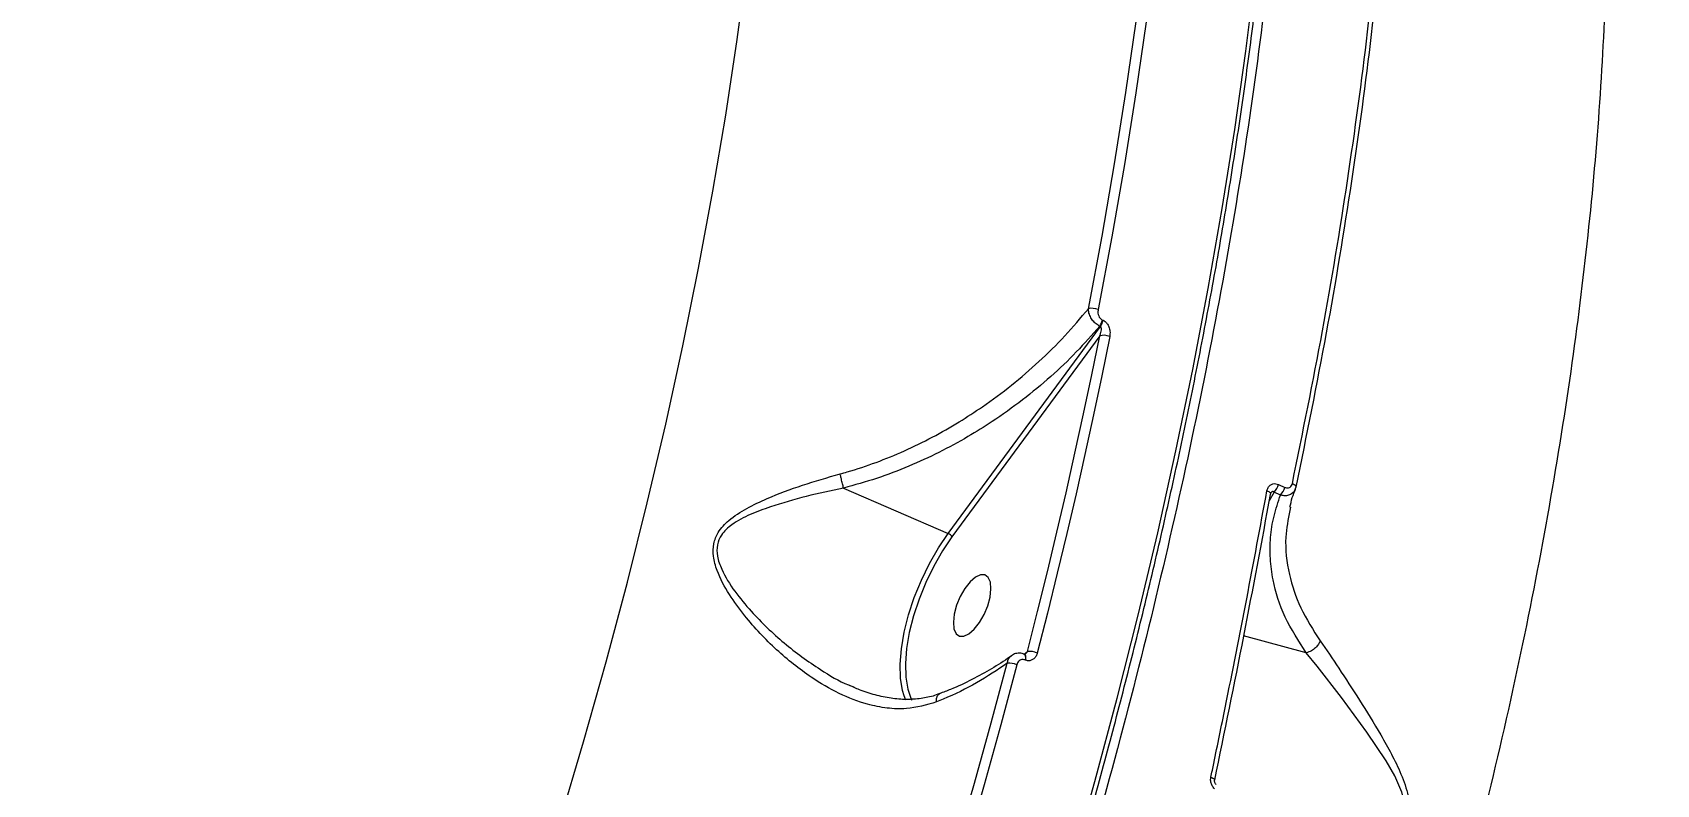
# Model space of a CAD drawing. Header units: millimetres. Extents: x -6523 to 7556, y -5559 to 6101.
# Drawn here: x 2749.7 to 2969.2, y -2150 to -2048.3 of the extents above; entities that cross this region are included whole.
import ezdxf

# ---------------------------------------------------------------- set-up
doc = ezdxf.new("R2010")
doc.units = ezdxf.units.MM
for name, color, linetype in [('DIKOM_ОБЪЕКТ', 7, 'Continuous'), ('DIKOM_РАЗМЕР_ЗОНА', 7, 'Continuous'), ('DIKOM_РАЗМЕР_ОБЪЕКТА', 7, 'Continuous')]:
    doc.layers.add(name, color=color, linetype=linetype)
doc.styles.add('style1', font='arial.ttf', dxfattribs={"width": 0.8})
doc.dimstyles.new('1-50', dxfattribs={"dimtxt": 300, "dimasz": 200, "dimexe": 100, "dimexo": 0, "dimgap": 100, "dimtad": 1, "dimtxsty": 'style1', "dimcen": 200, "dimclrd": 7, "dimclre": 7, "dimclrt": 7, "dimadec": 1, "dimazin": 2, "dimtfac": 1, "dimtmove": 0, "dimatfit": 2, "dimfxl": 0, "dimlwd": 25, "dimlwe": 18, "dimarcsym": 0})

# ---------------------------------------------------------------- blocks, each defined once
blk = doc.blocks.new('*D10')
at = {"layer": 'Defpoints', "color": 0, "transparency": 16777216}
for p in [(-1823.23, 4314.24), (3842.01, -3170.82), (6537.88, -3170.82)]:
    blk.add_point(p, dxfattribs=at)
at = {"layer": 'DIKOM_РАЗМЕР_ОБЪЕКТА', "color": 7, "lineweight": 18, "transparency": 16777216}
for p, q in [((-1823.23, 4314.24), (6637.88, 4314.24)), ((3842.01, -3170.82), (6637.88, -3170.82))]:
    blk.add_line(p, q, dxfattribs=at)
at = {"layer": 'DIKOM_РАЗМЕР_ОБЪЕКТА', "color": 7, "lineweight": 25, "transparency": 16777216}
blk.add_line((6537.88, 3914.24), (6537.88, -2770.82), dxfattribs=at)
at = {"layer": 'DIKOM_РАЗМЕР_ОБЪЕКТА', "color": 7, "transparency": 16777216}
for points in [[(6471.22, 3914.24), (6604.55, 3914.24), (6537.88, 4314.24)], [(6471.22, -2770.82), (6604.55, -2770.82), (6537.88, -3170.82)]]:
    blk.add_solid(points, dxfattribs=at)
at = {"layer": 'DIKOM_РАЗМЕР_ОБЪЕКТА', "color": 7, "transparency": 16777216, "insert": (6304.71, 207.11), "char_height": 300, "attachment_point": 5, "rotation": 90, "style": 'style1'}
blk.add_mtext('7500', dxfattribs=at)
blk = doc.blocks.new('*D11')
at = {"layer": 'Defpoints', "color": 0, "transparency": 16777216}
for p in [(-5022.71, -299.32), (4115.33, -1753.09), (4115.33, -4391.39)]:
    blk.add_point(p, dxfattribs=at)
at = {"layer": 'DIKOM_РАЗМЕР_ОБЪЕКТА', "color": 7, "lineweight": 18, "transparency": 16777216}
for p, q in [((-5022.71, -299.32), (-5022.71, -4491.39)), ((4115.33, -1753.09), (4115.33, -4491.39))]:
    blk.add_line(p, q, dxfattribs=at)
at = {"layer": 'DIKOM_РАЗМЕР_ОБЪЕКТА', "color": 7, "lineweight": 25, "transparency": 16777216}
blk.add_line((-4622.71, -4391.39), (3715.33, -4391.39), dxfattribs=at)
at = {"layer": 'DIKOM_РАЗМЕР_ОБЪЕКТА', "color": 7, "transparency": 16777216}
for points in [[(-4622.71, -4324.73), (-4622.71, -4458.06), (-5022.71, -4391.39)], [(3715.33, -4324.73), (3715.33, -4458.06), (4115.33, -4391.39)]]:
    blk.add_solid(points, dxfattribs=at)
at = {"layer": 'DIKOM_РАЗМЕР_ОБЪЕКТА', "color": 7, "transparency": 16777216, "insert": (-175.12, -4158.22), "char_height": 300, "attachment_point": 5, "style": 'style1'}
blk.add_mtext('9150', dxfattribs=at)
blk = doc.blocks.new('*D12')
at = {"layer": 'Defpoints', "color": 0, "transparency": 16777216}
for p in [(-6522.71, -395.62), (6102.86, -1877.31), (6102.86, -5458.89)]:
    blk.add_point(p, dxfattribs=at)
at = {"layer": 'DIKOM_РАЗМЕР_ЗОНА', "color": 7, "lineweight": 18, "transparency": 16777216}
for p, q in [((-6522.71, -395.62), (-6522.71, -5558.89)), ((6102.86, -1877.31), (6102.86, -5558.89))]:
    blk.add_line(p, q, dxfattribs=at)
at = {"layer": 'DIKOM_РАЗМЕР_ЗОНА', "color": 7, "lineweight": 25, "transparency": 16777216}
blk.add_line((-6122.71, -5458.89), (5702.86, -5458.89), dxfattribs=at)
at = {"layer": 'DIKOM_РАЗМЕР_ЗОНА', "color": 7, "transparency": 16777216}
for points in [[(-6122.71, -5392.23), (-6122.71, -5525.56), (-6522.71, -5458.89)], [(5702.86, -5392.23), (5702.86, -5525.56), (6102.86, -5458.89)]]:
    blk.add_solid(points, dxfattribs=at)
at = {"layer": 'DIKOM_РАЗМЕР_ЗОНА', "color": 7, "transparency": 16777216, "insert": (78.38, -5225.72), "char_height": 300, "attachment_point": 5, "style": 'style1'}
blk.add_mtext('12600', dxfattribs=at)
blk = doc.blocks.new('*D13')
at = {"layer": 'Defpoints', "color": 0, "transparency": 16777216}
for p in [(-2358.18, 6101.03), (4341.71, -4605.15), (7455.88, -4605.15)]:
    blk.add_point(p, dxfattribs=at)
at = {"layer": 'DIKOM_РАЗМЕР_ЗОНА', "color": 7, "lineweight": 18, "transparency": 16777216}
for p, q in [((-2358.18, 6101.03), (7555.88, 6101.03)), ((4341.71, -4605.15), (7555.88, -4605.15))]:
    blk.add_line(p, q, dxfattribs=at)
at = {"layer": 'DIKOM_РАЗМЕР_ЗОНА', "color": 7, "lineweight": 25, "transparency": 16777216}
blk.add_line((7455.88, 5701.03), (7455.88, -4205.15), dxfattribs=at)
at = {"layer": 'DIKOM_РАЗМЕР_ЗОНА', "color": 7, "transparency": 16777216}
for points in [[(7389.22, 5701.03), (7522.55, 5701.03), (7455.88, 6101.03)], [(7389.22, -4205.15), (7522.55, -4205.15), (7455.88, -4605.15)]]:
    blk.add_solid(points, dxfattribs=at)
at = {"layer": 'DIKOM_РАЗМЕР_ЗОНА', "color": 7, "transparency": 16777216, "insert": (7222.71, 375.61), "char_height": 300, "attachment_point": 5, "rotation": 90, "style": 'style1'}
blk.add_mtext('10700', dxfattribs=at)

msp = doc.modelspace()

# ---------------------------------------------------------------- linework, layer by layer
at = {"layer": 'DIKOM_ОБЪЕКТ', "color": 7, "linetype": 'Continuous', "lineweight": 15}
for p, q in [((2894.323, -2087.145), (2894.409, -2087.182)), ((2873.496, -2116.008), (2894.044, -2088.015)), ((2893.955, -2089.284), (2873.994, -2116.477)), ((2894.044, -2088.015), (2893.959, -2087.978)), ((2918.121, -2109.392), (2918.974, -2109.777)), ((2859.334, -2109.875), (2873.496, -2116.008)), ((2917.544, -2110.43), (2916.848, -2111.602)), ((2918.4, -2110.815), (2917.544, -2110.43)), ((2920.473, -2109.755), (2920.379, -2109.988)), ((2919.725, -2112.439), (2919.655, -2112.902)), ((2921.867, -2132.15), (2913.399, -2129.839)), ((2883.728, -2132.358), (2884.182, -2131.98)), ((2883.783, -2132.366), (2883.756, -2132.355)), ((2883.897, -2133.14), (2883.87, -2133.128)), ((2860.201, -2136.566), (2860.711, -2136.757)), ((2867.757, -2138.566), (2867.527, -2137.976))]:
    msp.add_line(p, q, dxfattribs=at)
at = {"layer": 'DIKOM_ОБЪЕКТ', "color": 7, "linetype": 'Continuous', "lineweight": 15, "flags": 128}
for points in [[(2892.422, -2085.621), (2894.272, -2075.784), (2895.967, -2066.028), (2897.504, -2056.359), (2898.882, -2046.785), (2900.102, -2037.311), (2901.161, -2027.944), (2902.059, -2018.691), (2902.796, -2009.558)], [(2904.14, -2009.508), (2903.401, -2018.662), (2902.501, -2027.936), (2901.439, -2037.323), (2900.217, -2046.818), (2898.835, -2056.414), (2897.295, -2066.104), (2895.597, -2075.881), (2893.743, -2085.74)], [(2789.233, -2241.742), (2793.747, -2231.003), (2798.112, -2220.216), (2802.325, -2209.39), (2806.382, -2198.535), (2810.279, -2187.662), (2814.013, -2176.781), (2817.58, -2165.901), (2820.976, -2155.034), (2824.199, -2144.188), (2827.246, -2133.375), (2830.113, -2122.603), (2832.798, -2111.884), (2835.299, -2101.227), (2837.613, -2090.642), (2839.739, -2080.139), (2841.673, -2069.728), (2843.414, -2059.418), (2844.962, -2049.219), (2846.313, -2039.141)], [(2890.131, -2160.883), (2893.319, -2149.571), (2896.329, -2138.3), (2899.158, -2127.08), (2901.803, -2115.921), (2904.263, -2104.832), (2906.536, -2093.822), (2908.619, -2082.901), (2910.51, -2072.078), (2912.209, -2061.362), (2913.714, -2050.762), (2915.023, -2040.286)], [(2884.182, -2131.98), (2885.553, -2126.59), (2886.882, -2121.213), (2888.168, -2115.85), (2889.412, -2110.502), (2890.612, -2105.17), (2891.77, -2099.856), (2892.884, -2094.56), (2893.955, -2089.284)], [(2895.316, -2089.392), (2894.242, -2094.681), (2893.125, -2099.989), (2891.965, -2105.316), (2890.762, -2110.66), (2889.515, -2116.021), (2888.225, -2121.396), (2886.894, -2126.787), (2885.52, -2132.19)], [(2920, -2109.266), (2920.124, -2109.322), (2920.233, -2109.382), (2920.326, -2109.445), (2920.399, -2109.51), (2920.451, -2109.575), (2920.481, -2109.638), (2920.488, -2109.699), (2920.473, -2109.755)], [(2916.569, -2110.243), (2916.703, -2110.299), (2916.82, -2110.361), (2916.916, -2110.426), (2916.989, -2110.492), (2917.035, -2110.558), (2917.055, -2110.622), (2917.053, -2110.662)], [(2917.053, -2110.662), (2917.047, -2110.682), (2917.011, -2110.736)], [(2867.527, -2137.976), (2867.32, -2137.263), (2867.051, -2135.594), (2866.999, -2133.69), (2867.164, -2131.597), (2867.543, -2129.364), (2868.127, -2127.042), (2868.902, -2124.686), (2869.851, -2122.351), (2870.95, -2120.092), (2872.175, -2117.961), (2873.496, -2116.008)], [(2873.994, -2116.477), (2872.713, -2118.37), (2871.525, -2120.437), (2870.459, -2122.627), (2869.539, -2124.891), (2868.788, -2127.176), (2868.221, -2129.427), (2867.854, -2131.593), (2867.694, -2133.622), (2867.744, -2135.468), (2868.005, -2137.087), (2868.469, -2138.441), (2868.517, -2138.542)], [(2877.009, -2128.959), (2877.708, -2128.06), (2878.328, -2126.976), (2878.818, -2125.793), (2879.137, -2124.608), (2879.261, -2123.516), (2879.179, -2122.607), (2878.899, -2121.953), (2878.441, -2121.608), (2877.844, -2121.599), (2877.157, -2121.928), (2876.434, -2122.568), (2875.734, -2123.466), (2875.114, -2124.551), (2874.625, -2125.734), (2874.305, -2126.919), (2874.181, -2128.011), (2874.263, -2128.92), (2874.544, -2129.574), (2875.002, -2129.919), (2875.598, -2129.927), (2876.286, -2129.598), (2877.009, -2128.959)], [(2861.671, -2198.731), (2864.453, -2190.555), (2867.149, -2182.381), (2869.759, -2174.211), (2872.28, -2166.049), (2874.712, -2157.899), (2877.053, -2149.765), (2879.303, -2141.649), (2881.46, -2133.555)], [(2883.756, -2132.355), (2883.762, -2132.358), (2883.845, -2132.43), (2883.9, -2132.551), (2883.923, -2132.715), (2883.912, -2132.911), (2883.87, -2133.128)], [(2883.781, -2132.366), (2883.789, -2132.369), (2883.872, -2132.441), (2883.927, -2132.563), (2883.95, -2132.726), (2883.94, -2132.922), (2883.897, -2133.14)], [(2914.488, -2160.609), (2915.232, -2160.836), (2919.62, -2161.177), (2924.549, -2160.656), (2928.306, -2159.778), (2932.026, -2158.216), (2934.125, -2156.607), (2934.53, -2156.099), (2935.206, -2154.577), (2935.281, -2152.956), (2934.807, -2151.004), (2933.836, -2148.817), (2932.656, -2146.765), (2930.078, -2142.901), (2926.637, -2138.205), (2923.355, -2133.98), (2921.878, -2132.153), (2921.876, -2132.15), (2921.876, -2132.15)], [(2882.757, -2133.78), (2880.594, -2141.892), (2878.34, -2150.025), (2875.993, -2158.178), (2873.556, -2166.346), (2871.029, -2174.526), (2868.414, -2182.714), (2865.712, -2190.906), (2862.923, -2199.1)], [(2908.987, -2148.991), (2909.124, -2149.043), (2909.244, -2149.098), (2909.343, -2149.153), (2909.419, -2149.208), (2909.469, -2149.262), (2909.492, -2149.312), (2909.492, -2149.343)]]:
    msp.add_lwpolyline(points, dxfattribs=at)
at = {"layer": 'DIKOM_ОБЪЕКТ', "color": 7, "linetype": 'Continuous', "lineweight": 15}
for centre, radius, start, end in [((2892.914, -2087.546), 1.987, 65.36176, 104.34266), ((2892.202, -2086.712), 2.165, 324.23554, 348.45922), ((2892.284, -2086.748), 2.169, 324.25401, 348.44075), ((2894.492, -2091.14), 1.932, 64.77995, 106.14324), ((2916.006, -2108.896), 2.172, 315.07869, 346.78526), ((2916.846, -2109.277), 2.186, 315.31098, 346.79903), ((2873.156, -2116.868), 0.925, 25.01791, 68.40045), ((2881.683, -2136.118), 2.572, 65.33183, 94.96858), ((2884.492, -2134.37), 2.411, 64.77599, 97.39415)]:
    msp.add_arc(centre, radius, start, end, dxfattribs=at)
for points, knots in [([(2877.828, -1833.975), (2877.847, -1833.993), (2880.513, -1836.47), (2885.263, -1842.479), (2892, -1852.018), (2897.99, -1862.791), (2903.306, -1874.614), (2907.928, -1887.496), (2911.852, -1901.375), (2915.062, -1916.187), (2917.541, -1931.865), (2919.273, -1948.367), (2920.243, -1965.682), (2920.463, -1983.766), (2919.938, -2002.554), (2918.675, -2021.959), (2916.674, -2041.892), (2913.939, -2062.294), (2910.457, -2083.14), (2906.249, -2104.388), (2901.336, -2125.968), (2895.74, -2147.779), (2889.487, -2169.719), (2882.591, -2191.721), (2875.05, -2213.749), (2866.89, -2235.766), (2858.14, -2257.704), (2848.844, -2279.461), (2839.044, -2300.935), (2829.243, -2321.071), (2819.525, -2339.901), (2809.967, -2357.474), (2800.091, -2374.713), (2789.941, -2391.543), (2779.61, -2407.815), (2769.124, -2423.487), (2759.624, -2437.017), (2753.562, -2445.196), (2751.091, -2448.528)], [0, 0, 0, 0, 0.0002169, 0.0300512, 0.0598378, 0.0895308, 0.1192237, 0.1490104, 0.1788447, 0.2086791, 0.2384656, 0.2681586, 0.2978513, 0.3276374, 0.3574714, 0.3873053, 0.4170915, 0.4467843, 0.476477, 0.5062637, 0.5360977, 0.565932, 0.5957182, 0.6254114, 0.655104, 0.6848907, 0.7147246, 0.7445589, 0.7743451, 0.8040381, 0.829572, 0.8552417, 0.8809418, 0.9066416, 0.9323112, 0.9574958, 0.9826808, 1, 1, 1, 1]), ([(2823.621, -2329.227), (2824.534, -2327.444), (2827.18, -2322.274), (2831.477, -2313.644), (2836.473, -2303.314), (2841.352, -2292.905), (2846.111, -2282.426), (2850.746, -2271.884), (2855.255, -2261.288), (2859.633, -2250.645), (2863.877, -2239.963), (2867.985, -2229.25), (2871.952, -2218.515), (2875.777, -2207.765), (2879.456, -2197.009), (2882.986, -2186.254), (2886.365, -2175.509), (2889.591, -2164.782), (2892.66, -2154.081), (2895.571, -2143.413), (2898.321, -2132.787), (2900.909, -2122.211), (2903.331, -2111.693), (2905.587, -2101.24), (2907.674, -2090.861), (2909.593, -2080.563), (2911.339, -2070.354), (2912.913, -2060.242), (2914.314, -2050.234), (2915.539, -2040.337), (2916.588, -2030.56), (2917.461, -2020.908), (2918.156, -2011.391), (2918.674, -2002.014), (2919.012, -1992.786), (2919.173, -1983.711), (2919.154, -1974.799), (2918.957, -1966.054), (2918.581, -1957.484), (2918.026, -1949.096), (2917.293, -1940.894), (2916.382, -1932.887), (2915.294, -1925.078), (2914.03, -1917.476), (2912.59, -1910.084), (2910.975, -1902.91), (2909.187, -1895.957), (2907.227, -1889.232), (2905.095, -1882.74), (2902.794, -1876.485), (2900.326, -1870.473), (2897.692, -1864.708), (2894.893, -1859.194), (2891.933, -1853.937), (2888.813, -1848.941), (2885.538, -1844.206), (2882.102, -1839.75), (2879.014, -1836.086), (2877.012, -1834.02), (2876.262, -1833.247)], [0, 0, 0, 0, 0.00937444, 0.02718625, 0.04499818, 0.06281039, 0.08062225, 0.09843409, 0.11624579, 0.13405768, 0.15186979, 0.16968175, 0.1874938, 0.20530598, 0.2231183, 0.24093061, 0.25874323, 0.27655593, 0.29436924, 0.31218236, 0.32999628, 0.34781011, 0.36562431, 0.383439, 0.40125441, 0.41906987, 0.43688584, 0.45470265, 0.47251981, 0.49033753, 0.50815579, 0.52597515, 0.54379502, 0.56161545, 0.57943694, 0.59725913, 0.61508231, 0.6329064, 0.65073133, 0.66855701, 0.68638387, 0.70421128, 0.72203979, 0.73986893, 0.75769877, 0.77552899, 0.79335954, 0.81119001, 0.82901971, 0.84684853, 0.86467568, 0.88250068, 0.90032246, 0.91813986, 0.93595241, 0.9537585, 0.97155727, 0.98934783, 1, 1, 1, 1]), ([(2920.588, -1889.916), (2920.864, -1890.174), (2923.355, -1892.503), (2927.668, -1897.718), (2933.47, -1905.603), (2938.955, -1914.714), (2944.08, -1925.003), (2948.744, -1936.563), (2952.807, -1949.137), (2956.22, -1962.728), (2958.95, -1977.312), (2960.908, -1992.41), (2962.126, -2007.925), (2962.65, -2023.755), (2962.498, -2040.332), (2961.635, -2057.629), (2960.046, -2075.604), (2957.711, -2094.257), (2954.603, -2113.544), (2950.689, -2133.509), (2946.005, -2153.864), (2940.673, -2174.118), (2934.783, -2194.099), (2928.412, -2213.729), (2921.393, -2233.561), (2913.729, -2253.535), (2905.435, -2273.586), (2896.753, -2293.158), (2887.737, -2312.198), (2878.444, -2330.669), (2868.676, -2348.986), (2858.443, -2367.073), (2847.794, -2384.915), (2840.436, -2396.382), (2836.758, -2402.114)], [0, 0, 0, 0, 0.0036233, 0.0326776, 0.0620208, 0.0913641, 0.1238026, 0.1562659, 0.1887039, 0.2220981, 0.25552, 0.2889138, 0.3203316, 0.3517729, 0.3831904, 0.4155146, 0.4478649, 0.4801889, 0.5136824, 0.5471757, 0.5811499, 0.6151243, 0.6470336, 0.6789682, 0.7108777, 0.7437173, 0.7765833, 0.8094235, 0.8407557, 0.8721105, 0.9034431, 0.9356206, 0.9678225, 1, 1, 1, 1]), ([(2920, -2109.266), (2921.403, -2102.357), (2924.209, -2088.539), (2927.56, -2068.165), (2930.321, -2048.067), (2931.555, -2035.036), (2932.171, -2028.52)], [0, 0, 0, 0, 0.2484767, 0.496954, 0.7484782, 1, 1, 1, 1]), ([(2932.626, -2029.128), (2932.019, -2035.554), (2930.804, -2048.407), (2928.072, -2068.385), (2924.726, -2088.805), (2921.89, -2102.771), (2920.473, -2109.755)], [0, 0, 0, 0, 0.2484765, 0.4969513, 0.7484762, 1, 1, 1, 1]), ([(2858.865, -2107.965), (2859.192, -2107.874), (2860.84, -2107.417), (2863.768, -2106.439), (2868.909, -2104.331), (2873.71, -2101.775), (2878.463, -2098.682), (2882.09, -2095.984), (2885.813, -2092.775), (2889.305, -2089.334), (2891.383, -2086.858), (2892.422, -2085.621)], [0, 0, 0, 0, 0.0242928, 0.1222465, 0.2202162, 0.4215136, 0.5118891, 0.6322371, 0.7525881, 0.8762966, 1, 1, 1, 1]), ([(2893.959, -2087.978), (2893.884, -2087.939), (2893.638, -2087.811), (2893.244, -2087.488), (2892.829, -2086.972), (2892.528, -2086.364), (2892.427, -2085.897), (2892.423, -2085.659), (2892.422, -2085.621)], [0, 0, 0, 0, 0.0891736, 0.2937007, 0.4896228, 0.7164076, 0.9546294, 1, 1, 1, 1]), ([(2893.743, -2085.74), (2893.726, -2085.899), (2893.696, -2086.18), (2893.801, -2086.58), (2893.972, -2086.883), (2894.16, -2087.064), (2894.286, -2087.127), (2894.323, -2087.145)], [0, 0, 0, 0, 0.30257576, 0.53467827, 0.72550429, 0.91715007, 1, 1, 1, 1]), ([(2894.409, -2087.182), (2894.466, -2087.211), (2894.664, -2087.309), (2894.96, -2087.599), (2895.23, -2088.09), (2895.389, -2088.717), (2895.342, -2089.153), (2895.316, -2089.392)], [0, 0, 0, 0, 0.0795947, 0.2756778, 0.4706998, 0.7104961, 1, 1, 1, 1]), ([(2893.959, -2087.978), (2892.926, -2089.154), (2890.861, -2091.507), (2887.354, -2094.837), (2883.555, -2097.994), (2879.782, -2100.691), (2876, -2103.049), (2872.25, -2105.089), (2868.126, -2106.984), (2863.822, -2108.636), (2860.828, -2109.46), (2859.332, -2109.872)], [0, 0, 0, 0, 0.1183289, 0.2366545, 0.3581458, 0.4796301, 0.5712587, 0.6768307, 0.78239, 0.8912064, 1, 1, 1, 1]), ([(2893.955, -2089.284), (2894.017, -2089.133), (2894.126, -2088.868), (2894.196, -2088.505), (2894.195, -2088.263), (2894.152, -2088.124), (2894.107, -2088.051), (2894.063, -2088.025), (2894.044, -2088.015)], [0, 0, 0, 0, 0.3508155, 0.6182918, 0.8028836, 0.8793507, 0.9492877, 1, 1, 1, 1]), ([(2871.885, -2138.809), (2870.543, -2139.2), (2868.365, -2139.834), (2865.204, -2139.689), (2862.149, -2139.088), (2858.68, -2137.738), (2854.516, -2135.302), (2850.161, -2131.81), (2846.49, -2127.925), (2843.83, -2124.28), (2842.348, -2121.563), (2841.684, -2119.194), (2841.702, -2117.384), (2842.396, -2115.66), (2843.95, -2114.019), (2846.249, -2112.562), (2849.58, -2110.989), (2853.786, -2109.422), (2857.161, -2108.453), (2858.865, -2107.965)], [0, 0, 0, 0, 0.0742589, 0.1205079, 0.1678168, 0.2375798, 0.309446, 0.405671, 0.5047059, 0.5602515, 0.6168541, 0.6484766, 0.675388, 0.7024595, 0.7386866, 0.7871086, 0.8368194, 0.9176527, 1, 1, 1, 1]), ([(2859.332, -2109.872), (2859.289, -2109.684), (2859.203, -2109.309), (2859.054, -2108.7), (2858.939, -2108.25), (2858.882, -2108.032), (2858.865, -2107.965)], [0, 0, 0, 0, 0.32528756, 0.65052053, 0.89261851, 1, 1, 1, 1]), ([(2916.569, -2110.243), (2916.611, -2110.092), (2916.694, -2109.791), (2916.985, -2109.462), (2917.356, -2109.283), (2917.753, -2109.26), (2918.004, -2109.351), (2918.121, -2109.392)], [0, 0, 0, 0, 0.213179, 0.4265182, 0.6305734, 0.8288507, 1, 1, 1, 1]), ([(2918.974, -2109.777), (2919.053, -2109.805), (2919.22, -2109.866), (2919.48, -2109.855), (2919.722, -2109.749), (2919.913, -2109.547), (2919.971, -2109.36), (2920, -2109.266)], [0, 0, 0, 0, 0.1798091, 0.3800419, 0.5812139, 0.7906819, 1, 1, 1, 1]), ([(2859.334, -2109.875), (2857.645, -2110.232), (2854.268, -2110.948), (2850.075, -2112.176), (2846.701, -2113.393), (2844.422, -2114.593), (2842.848, -2115.992), (2842.175, -2117.539), (2842.226, -2119.194), (2843.003, -2121.369), (2844.574, -2123.896), (2847.42, -2127.251), (2851.223, -2130.958), (2855.728, -2134.159), (2858.756, -2136.033), (2860.135, -2136.542), (2860.201, -2136.566)], [0, 0, 0, 0, 0.1086263, 0.2172491, 0.2812429, 0.3449161, 0.389906, 0.4224621, 0.4549941, 0.4944783, 0.5674547, 0.6408359, 0.7709928, 0.9010631, 0.9952738, 1, 1, 1, 1]), ([(2859.332, -2109.872), (2859.332, -2109.873), (2859.332, -2109.873), (2859.333, -2109.874), (2859.334, -2109.874), (2859.334, -2109.875)], [0, 0, 0, 0, 0.2998059, 0.6725135, 1, 1, 1, 1]), ([(2908.987, -2148.991), (2909.118, -2148.362), (2909.771, -2145.219), (2911.423, -2137.136), (2913.867, -2124.799), (2915.667, -2115.097), (2916.569, -2110.243)], [0, 0, 0, 0, 0.0480635, 0.2403253, 0.6198818, 1, 1, 1, 1]), ([(2917.011, -2110.736), (2915.828, -2117.104), (2913.457, -2129.855), (2910.79, -2142.876), (2909.455, -2149.395)], [0, 0, 0, 0, 0.4993571, 1, 1, 1, 1]), ([(2921.867, -2132.15), (2920.843, -2130.56), (2918.77, -2127.341), (2917.431, -2123.026), (2916.955, -2119.417), (2916.998, -2116.528), (2917.43, -2113.643), (2918.077, -2111.757), (2918.4, -2110.815)], [0, 0, 0, 0, 0.2282516, 0.4620537, 0.5944947, 0.7269342, 0.8634688, 1, 1, 1, 1]), ([(2917.055, -2110.66), (2917.056, -2110.652), (2917.062, -2110.596), (2917.084, -2110.554), (2917.091, -2110.545), (2917.092, -2110.544)], [0, 0, 0, 0, 0.1308524, 0.8903999, 1, 1, 1, 1]), ([(2917.544, -2110.43), (2917.513, -2110.405), (2917.456, -2110.361), (2917.375, -2110.347), (2917.299, -2110.355), (2917.245, -2110.378), (2917.173, -2110.433), (2917.128, -2110.483), (2917.099, -2110.531), (2917.094, -2110.541)], [0, 0, 0, 0, 0.2375734, 0.422811, 0.4889198, 0.6841665, 0.7374452, 0.9493787, 1, 1, 1, 1]), ([(2920.379, -2109.988), (2920.346, -2110.087), (2920.252, -2110.366), (2919.891, -2110.692), (2919.366, -2110.911), (2918.839, -2110.931), (2918.518, -2110.846), (2918.4, -2110.815)], [0, 0, 0, 0, 0.1344649, 0.3778001, 0.6186299, 0.859492, 1, 1, 1, 1]), ([(2919.673, -2112.465), (2919.764, -2112.028), (2919.937, -2111.199), (2920.275, -2110.392), (2920.435, -2110.01)], [0, 0, 0, 0, 0.5264209, 1, 1, 1, 1]), ([(2919.655, -2112.902), (2919.42, -2114.1), (2918.863, -2116.94), (2919.422, -2121.384), (2920.935, -2126.121), (2922.81, -2129.064), (2923.757, -2130.551)], [0, 0, 0, 0, 0.20527068, 0.48670561, 0.74067113, 1, 1, 1, 1]), ([(2923.757, -2130.551), (2924.58, -2131.746), (2926.25, -2134.168), (2929.059, -2138.504), (2931.496, -2142.446), (2933.402, -2145.826), (2934.731, -2148.557), (2935.689, -2151.207), (2935.998, -2153.74), (2935.505, -2155.908), (2934.323, -2157.566), (2932.868, -2158.812), (2930.647, -2160.204), (2927.569, -2161.495), (2923.615, -2162.594), (2919.626, -2163.161), (2916.327, -2162.987), (2913.849, -2162.235), (2912.808, -2161.331), (2912.281, -2160.873)], [0, 0, 0, 0, 0.0827054, 0.1677646, 0.2527884, 0.2965832, 0.340312, 0.3851534, 0.4167719, 0.448696, 0.4828662, 0.5140017, 0.5458402, 0.619983, 0.6956304, 0.7852669, 0.8772514, 0.937861, 1, 1, 1, 1]), ([(2923.757, -2130.551), (2923.743, -2130.589), (2923.69, -2130.731), (2923.518, -2131.055), (2923.155, -2131.49), (2922.569, -2131.932), (2922.12, -2132.074), (2921.876, -2132.15)], [0, 0, 0, 0, 0.0512668, 0.1965414, 0.4491651, 0.7018311, 1, 1, 1, 1]), ([(2881.46, -2133.555), (2880.121, -2134.467), (2877.494, -2136.255), (2874.099, -2137.897), (2872.189, -2138.683), (2871.885, -2138.809)], [0, 0, 0, 0, 0.4665386, 0.9150266, 1, 1, 1, 1]), ([(2882.015, -2132.544), (2881.936, -2132.606), (2881.134, -2133.233), (2879.371, -2134.329), (2876.716, -2135.797), (2874.346, -2136.919), (2872.808, -2137.495), (2872.306, -2137.683)], [0, 0, 0, 0, 0.0303407, 0.3085117, 0.5868192, 0.8649523, 1, 1, 1, 1]), ([(2881.46, -2133.555), (2881.502, -2133.387), (2881.591, -2133.025), (2881.81, -2132.685), (2881.998, -2132.585), (2882.031, -2132.567)], [0, 0, 0, 0, 0.41632, 0.89851311, 1, 1, 1, 1]), ([(2883.75, -2132.369), (2883.709, -2132.347), (2883.462, -2132.209), (2882.941, -2132.184), (2882.379, -2132.297), (2882.127, -2132.503), (2882.047, -2132.569)], [0, 0, 0, 0, 0.0765927, 0.4628699, 0.8298434, 1, 1, 1, 1]), ([(2883.87, -2133.128), (2883.777, -2133.1), (2883.592, -2133.043), (2883.31, -2133.095), (2883.056, -2133.247), (2882.858, -2133.484), (2882.789, -2133.686), (2882.757, -2133.78)], [0, 0, 0, 0, 0.19520103, 0.39007487, 0.59326638, 0.81115856, 1, 1, 1, 1]), ([(2883.9, -2132.338), (2883.884, -2132.351), (2883.837, -2132.387), (2883.845, -2132.385), (2883.796, -2132.368), (2883.779, -2132.363)], [0, 0, 0, 0, 0.2543713, 0.7516075, 1, 1, 1, 1]), ([(2885.52, -2132.19), (2885.473, -2132.327), (2885.374, -2132.621), (2885.088, -2132.967), (2884.72, -2133.19), (2884.305, -2133.267), (2884.033, -2133.182), (2883.897, -2133.14)], [0, 0, 0, 0, 0.1890329, 0.4044934, 0.6068819, 0.8034085, 1, 1, 1, 1]), ([(2883.901, -2132.341), (2883.903, -2132.34), (2883.971, -2132.296), (2884.069, -2132.17), (2884.146, -2132.041), (2884.182, -2131.98)], [0, 0, 0, 0, 0.0124477, 0.5286806, 1, 1, 1, 1]), ([(2921.876, -2132.15), (2921.875, -2132.151), (2921.873, -2132.151), (2921.87, -2132.15), (2921.868, -2132.15), (2921.867, -2132.15)], [0, 0, 0, 0, 0.3295993, 0.7797002, 1, 1, 1, 1]), ([(2872.324, -2137.67), (2872.174, -2137.734), (2871.442, -2138.048), (2870.026, -2138.334), (2868.071, -2138.518), (2866.002, -2138.39), (2863.864, -2137.954), (2861.908, -2137.364), (2860.697, -2136.817), (2860.199, -2136.592)], [0, 0, 0, 0, 0.03976023, 0.19473855, 0.35782778, 0.52716284, 0.70130717, 0.8771452, 1, 1, 1, 1]), ([(2871.885, -2138.809), (2871.884, -2138.783), (2871.876, -2138.567), (2871.919, -2138.198), (2872.081, -2137.832), (2872.263, -2137.75), (2872.344, -2137.714)], [0, 0, 0, 0, 0.0450079, 0.3820493, 0.7247297, 1, 1, 1, 1]), ([(2909.471, -2150.547), (2909.36, -2150.416), (2909.136, -2150.155), (2908.963, -2149.65), (2908.942, -2149.25), (2908.979, -2149.038), (2908.987, -2148.991)], [0, 0, 0, 0, 0.3053832, 0.611477, 0.9125192, 1, 1, 1, 1]), ([(2909.698, -2149.972), (2909.685, -2149.96), (2909.637, -2149.917), (2909.562, -2149.803), (2909.497, -2149.641), (2909.476, -2149.485), (2909.481, -2149.38), (2909.492, -2149.346), (2909.493, -2149.343)], [0, 0, 0, 0, 0.0885426, 0.3359453, 0.5596015, 0.7869945, 0.9791382, 1, 1, 1, 1])]:
    msp.add_open_spline(points, degree=3, knots=knots, dxfattribs=at)

# ---------------------------------------------------------------- dimensions: what is measured, and where the dimension line sits
at = {"layer": 'DIKOM_РАЗМЕР_ЗОНА'}
dim = msp.add_linear_dim(base=(7455.882, -4605.145), p1=(-2358.182, 6101.03), p2=(4341.706, -4605.145), angle=90, text='10700', dimstyle='1-50', override={"dimasz": 400, "dimgap": 80}, dxfattribs=at)
dim.commit()
dim.dimension.update_dxf_attribs({"geometry": '*D13', "text_midpoint": (7455.882, 375.606), "dimtype": 160})
dim = msp.add_linear_dim(base=(6102.859, -5458.894), p1=(-6522.706, -395.616), p2=(6102.859, -1877.311), text='12600', dimstyle='1-50', override={"dimasz": 400, "dimgap": 80}, dxfattribs=at)
dim.commit()
dim.dimension.update_dxf_attribs({"geometry": '*D12', "text_midpoint": (78.382, -5458.894), "dimtype": 160})
at = {"layer": 'DIKOM_РАЗМЕР_ОБЪЕКТА'}
dim = msp.add_linear_dim(base=(6537.882, -3170.823), p1=(-1823.231, 4314.242), p2=(3842.008, -3170.823), angle=90, text='7500', dimstyle='1-50', override={"dimasz": 400, "dimgap": 80}, dxfattribs=at)
dim.commit()
dim.dimension.update_dxf_attribs({"geometry": '*D10', "text_midpoint": (6537.882, 207.106), "dimtype": 160})
dim = msp.add_linear_dim(base=(4115.332, -4391.394), p1=(-5022.706, -299.317), p2=(4115.332, -1753.089), text='9150', dimstyle='1-50', override={"dimasz": 400, "dimgap": 80}, dxfattribs=at)
dim.commit()
dim.dimension.update_dxf_attribs({"geometry": '*D11', "text_midpoint": (-175.118, -4391.394), "dimtype": 160})

doc.saveas('drawing.dxf')
